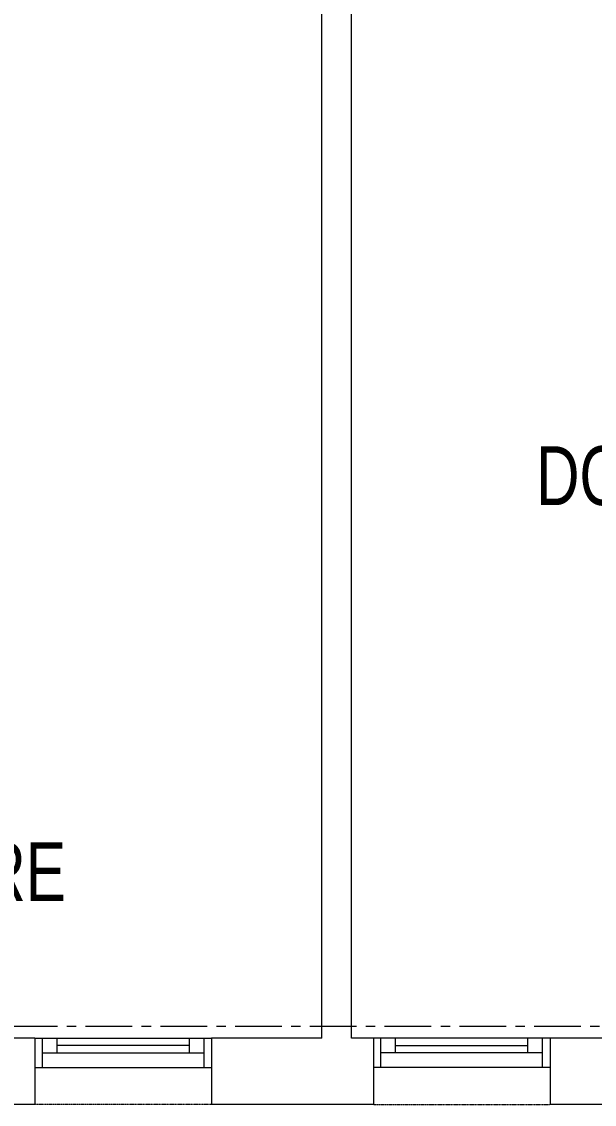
# Model space of a CAD drawing. Header units: millimetres. Extents: x 26027 to 581921, y 7230 to 233891.
# Drawn here: x 492492 to 494438, y 185830 to 189507 of the extents above; entities that cross this region are included whole.
import ezdxf

# ---------------------------------------------------------------- set-up
doc = ezdxf.new("R2010")
doc.units = ezdxf.units.MM
doc.header["$LTSCALE"] = 5
doc.linetypes.add('CENTER', pattern=[50.8, 31.75, -6.35, 6.35, -6.35])
doc.linetypes.add('HIDDEN2', pattern=[0.1875, 0.125, -0.0625])
for name, color, linetype, lineweight in [('72_EGR_BASE_TEXT', 252, 'Continuous', 5), ('Aluminum', 252, 'Continuous', 5), ('Proj', 252, 'HIDDEN2', 5), ('Walls', 252, 'Continuous', 5)]:
    doc.layers.add(name, color=color, linetype=linetype, lineweight=lineweight)
doc.layers.add('axes', color=252, linetype='Continuous')
doc.styles.add('X3G_ENTITY_2587EA', font='swisscl.ttf', dxfattribs={"height": 200})

msp = doc.modelspace()

# ---------------------------------------------------------------- linework, layer by layer
at = {"layer": 'Aluminum'}
for p, q in [((492537.1, 186055.3, -2.4), (493137.1, 186055.3, -2.4)), ((492562.1, 185955.3, -2.4), (492562.1, 186055.3, -2.4)), ((492612.1, 186005.3, -2.4), (492612.1, 186055.3, -2.4)), ((493062.1, 186005.3, -2.4), (493062.1, 186055.3, -2.4)), ((493112.1, 185955.3, -2.4), (493112.1, 186055.3, -2.4)), ((494287.1, 186055.3, -2.4), (493687.1, 186055.3, -2.4)), ((493712.1, 185955.3, -2.4), (493712.1, 186055.3, -2.4)), ((493762.1, 186005.3, -2.4), (493762.1, 186055.3, -2.4)), ((494212.1, 186005.3, -2.4), (494212.1, 186055.3, -2.4)), ((494262.1, 185955.3, -2.4), (494262.1, 186055.3, -2.4)), ((493062.1, 186030.3, -2.4), (492612.1, 186030.3, -2.4)), ((493762.1, 186030.3, -2.4), (494212.1, 186030.3, -2.4)), ((492562.1, 186005.3, -2.4), (493112.1, 186005.3, -2.4)), ((494262.1, 186005.3, -2.4), (493712.1, 186005.3, -2.4)), ((492537.1, 185955.3, -2.4), (493137.1, 185955.3, -2.4)), ((494287.1, 185955.3, -2.4), (493687.1, 185955.3, -2.4))]:
    msp.add_line(p, q, dxfattribs=at)
at = {"layer": 'axes', "linetype": 'CENTER', "lineweight": 0}
msp.add_line((544175.8, 186094.8, 2.4), (461082.1, 186094.8, 2.4), dxfattribs=at)
at = {"layer": 'Proj'}
for p, q in [((493137.1, 185830.3, 0), (492537.1, 185830.3, 0)), ((493687.1, 185830.3, 0), (494287.1, 185830.3, 0))]:
    msp.add_line(p, q, dxfattribs=at)
at = {"layer": 'Walls'}
for p, q in [((493512.1, 186055.3, 0), (493512.1, 190502.3, 0)), ((493612.1, 186055.3, 0), (493612.1, 190352.3, 0)), ((492537.1, 186055.3, 0), (490947.1, 186055.3, 0)), ((492537.1, 186055.3, 0), (492537.1, 185830.3, 0)), ((493512.1, 186055.3, 0), (493137.1, 186055.3, 0)), ((493137.1, 186055.3, 0), (493137.1, 185830.3, 0)), ((493687.1, 186055.3, 0), (493612.1, 186055.3, 0)), ((493687.1, 186055.3, 0), (493687.1, 185830.3, 0)), ((494933.8, 186055.3, 0), (494287.1, 186055.3, 0)), ((494287.1, 186055.3, 0), (494287.1, 185830.3, 0)), ((492537.1, 185830.3, 0), (490947.1, 185830.3, 0)), ((493687.1, 185830.3, 0), (493137.1, 185830.3, 0)), ((494946.7, 185830.3, 0), (494287.1, 185830.3, 0))]:
    msp.add_line(p, q, dxfattribs=at)

# ---------------------------------------------------------------- texts
at = {"layer": '72_EGR_BASE_TEXT', "char_height": 200, "attachment_point": 2, "style": 'X3G_ENTITY_2587EA'}
for s, insert in [('DOCTOR OFFICE', (495087.8, 188065.4)), ('MEDICATION STORE', (491617.6, 186720.3))]:
    msp.add_mtext(s, dxfattribs=dict(at, insert=insert))

doc.saveas('drawing.dxf')
